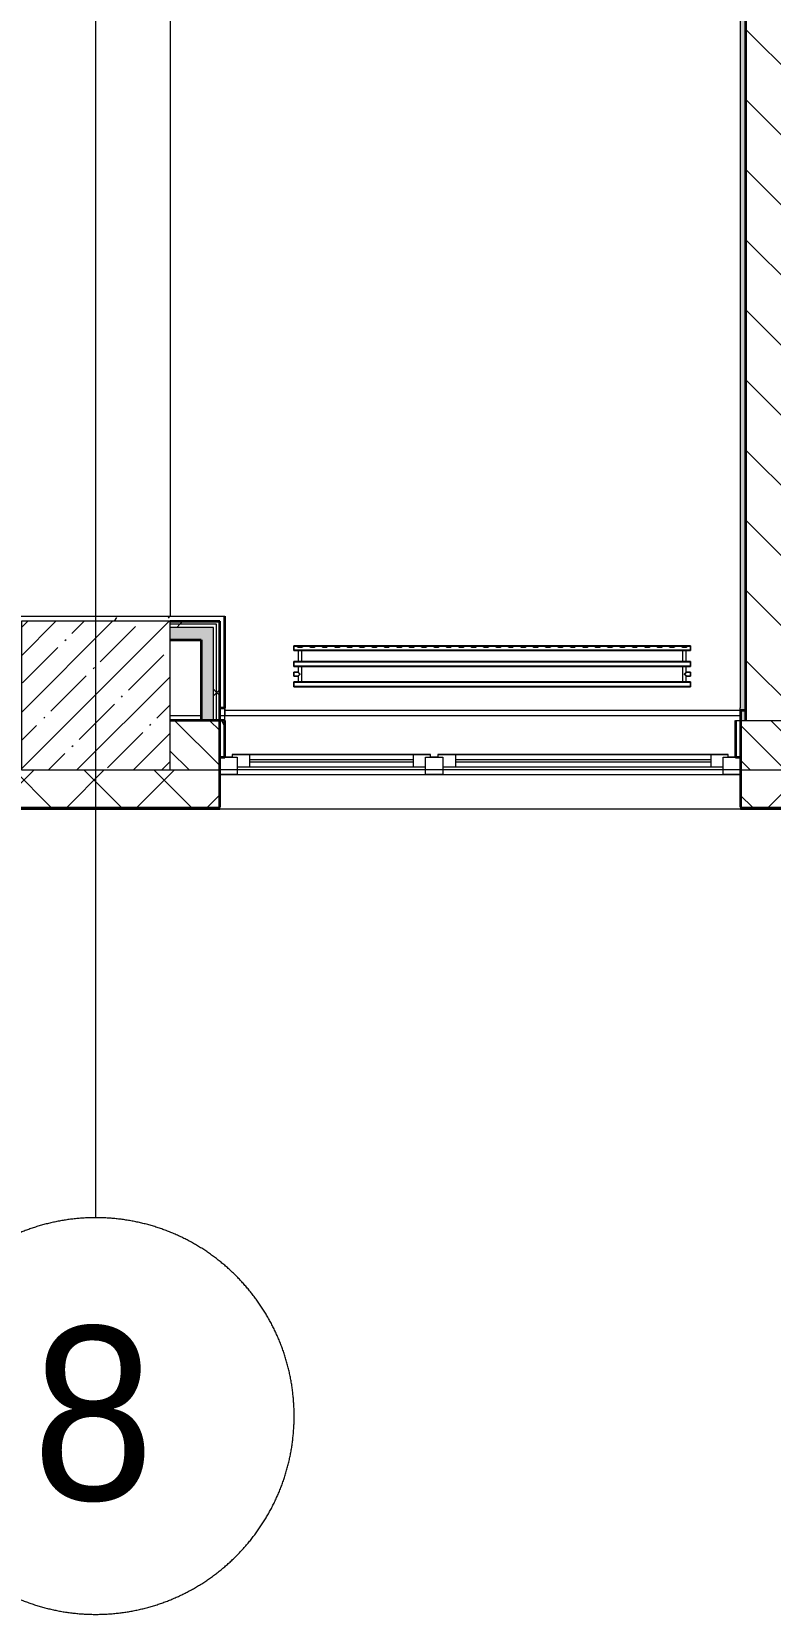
# Model space of a CAD drawing. Header units: millimetres. Extents: x 3914 to 443608, y -156176 to 78197.
# Drawn here: x 196916 to 199894, y -149484 to -143099 of the extents above; entities that cross this region are included whole.
import ezdxf

# ---------------------------------------------------------------- set-up
doc = ezdxf.new("R2010")
doc.units = ezdxf.units.MM
doc.linetypes.add('50_200_ШТРИХ_1Т_ш5_п1_п1_', pattern=[700, 500, -100, 0, -100])
for name, color, linetype, lineweight in [('A-FLOR', 7, 'Continuous', 9), ('A-GLAZ', 7, 'Continuous', 9), ('A-GLAZ-1', 7, 'Continuous', 5), ('A-WALL', 7, 'Continuous', 5), ('A-WALL-1', 7, 'Continuous', 35), ('I-WALL', 7, 'Continuous', 5), ('S-COLS', 7, 'Continuous', 9), ('S-COLS-1', 7, 'Continuous', 5), ('Оси', 7, 'Continuous', 9), ('Оси-1', 7, '50_200_ШТРИХ_1Т_ш5_п1_п1_', 9)]:
    doc.layers.add(name, color=color, linetype=linetype, lineweight=lineweight)
doc.layers.add('A-WALL-FNSH-1', color=9, linetype='Continuous', lineweight=5, true_color=0x808080)
doc.layers.add('M-EQPM-1', color=7, linetype='Continuous', lineweight=9, true_color=0xb2b2b2)
doc.styles.add('Arial', font='arial.ttf', dxfattribs={"width": 0.9, "height": 700})
pattern_1 = [(0, (174964.42, -145977.62), (243.84, 60.96), [20.117, -162.763, 20.117, -162.763, -975.36]), (0, (174964.42, -145977.62), (243.84, 60.96), [-365.76, 20.117, -345.643, 20.117, -162.763, -426.72]), (0, (174964.42, -145977.62), (243.84, 60.96), [-914.4, 20.117, -101.803, 20.117, -284.683]), (120, (175055.86, -145947.14), (-174.71291, 180.69163), [20.117, -162.763, 20.117, -162.763, -975.36]), (120, (175055.86, -145947.14), (-174.71291, 180.69163), [-365.76, 20.117, -345.643, 20.117, -162.763, -426.72]), (120, (175055.86, -145947.14), (-174.71291, 180.69163), [-914.4, 20.117, -101.803, 20.117, -284.683]), (240, (175086.34, -145825.22), (-69.12709, -241.65163), [20.117, -162.763, 20.117, -162.763, -975.36]), (240, (175086.34, -145825.22), (-69.12709, -241.65163), [-365.76, 20.117, -345.643, 20.117, -162.763, -426.72]), (240, (175086.34, -145825.22), (-69.12709, -241.65163), [-914.4, 20.117, -101.803, 20.117, -284.683])]
pattern_2 = [(45, (174964.42, -145977.62), (-212.132, 212.132), []), (135, (174964.42, -145977.62), (-212.132, -212.132), [])]

# ---------------------------------------------------------------- blocks, each defined once
blk = doc.blocks.new('radiator_prado_classic_z_tip_30_po exemplyaru - Classic Z Тип 30-500-V448-Объем проектирования 2 этажа')
at = {"layer": 'M-EQPM-1'}
for p, q in [((0, -64), (0, -82)), ((0, -64), (1600, -64)), ((1600, -64), (0, -64)), ((0, -82), (0, -64)), ((0, -82), (1600, -82)), ((18.5, -82), (0, -82)), ((17.5, -106.5), (0, -106.5)), ((17.5, -106.5), (0, -106.5)), ((0, -121.5), (0, -106.5)), ((0, -106.5), (0, -107.5)), ((0, -107.5), (0, -120.5)), ((0, -107.5), (0, -108.7)), ((0, -108.7), (0, -107.5)), ((0, -107.5), (0, -107.5)), ((0, -108.7), (0, -110.3)), ((0, -110.3), (0, -108.7)), ((0, -110.3), (0, -114)), ((0, -112.1), (0, -110.3)), ((0, -114), (0, -112.1)), ((0, -114), (0, -117.8)), ((0, -115.9), (0, -114)), ((0, -117.8), (0, -115.9)), ((0, -117.8), (0, -119.3)), ((0, -120.5), (0, -117.8)), ((0, -119.3), (0, -120.5)), ((0, -120.5), (0, -121.5)), ((0, -120.5), (0, -120.5)), ((0, -121.5), (17.5, -121.5)), ((0, -121.5), (17.5, -121.5)), ((17.5, -82), (17.5, -106.5)), ((17.5, -82), (17.5, -106.5)), ((17.5, -82), (18.5, -82)), ((18.5, -82), (17.5, -82)), ((17.5, -82), (18.5, -82)), ((23.1, -82), (17.5, -82)), ((17.5, -121.5), (17.5, -146)), ((17.5, -121.5), (17.5, -146)), ((18.5, -82), (32.2, -82)), ((32.2, -82), (18.5, -82)), ((18.5, -82), (32.2, -82)), ((26.9, -82), (23.1, -82)), ((28.8, -82), (26.9, -82)), ((30.3, -82), (28.8, -82)), ((32.2, -82), (30.3, -82)), ((32.2, -82), (32.5, -82)), ((32.5, -82), (32.2, -82)), ((32.2, -82), (32.5, -82)), ((32.5, -82), (32.2, -82)), ((1567.8, -82), (32.2, -82)), ((32.5, -146), (32.5, -82)), ((32.5, -146), (32.5, -82)), ((1567.5, -82), (1567.5, -146)), ((1567.5, -82), (1567.5, -146)), ((1567.5, -82), (1567.8, -82)), ((1567.8, -82), (1567.5, -82)), ((1567.5, -82), (1567.8, -82)), ((1567.8, -82), (1567.5, -82)), ((1567.8, -82), (1581.5, -82)), ((1582.5, -82), (1567.8, -82)), ((1567.8, -82), (1581.5, -82)), ((1581.5, -82), (1567.8, -82)), ((1581.5, -82), (1582.5, -82)), ((1581.5, -82), (1582.2, -82)), ((1582.2, -82), (1581.5, -82)), ((1600, -82), (1581.5, -82)), ((1582.2, -82), (1582.5, -82)), ((1582.5, -82), (1582.2, -82)), ((1582.5, -106.5), (1582.5, -82)), ((1582.5, -106.5), (1582.5, -82)), ((1600, -106.5), (1582.5, -106.5)), ((1600, -106.5), (1582.5, -106.5)), ((1582.5, -146), (1582.5, -121.5)), ((1582.5, -121.5), (1600, -121.5)), ((1582.5, -146), (1582.5, -121.5)), ((1582.5, -121.5), (1600, -121.5)), ((1600, -82), (1600, -64)), ((1600, -64), (1600, -82)), ((1600, -107.5), (1600, -106.5)), ((1600, -106.5), (1600, -121.5)), ((1600, -107.5), (1600, -106.5)), ((1600, -106.5), (1600, -107.5)), ((1600, -120.5), (1600, -107.5)), ((1600, -120.5), (1600, -107.5)), ((1600, -107.5), (1600, -108.7)), ((1600, -108.7), (1600, -110.3)), ((1600, -110.3), (1600, -112.1)), ((1600, -112.1), (1600, -114)), ((1600, -114), (1600, -115.9)), ((1600, -115.9), (1600, -117.8)), ((1600, -117.8), (1600, -119.3)), ((1600, -119.3), (1600, -120.5)), ((1600, -121.5), (1600, -120.5)), ((1600, -121.5), (1600, -120.5)), ((1600, -120.5), (1600, -121.5)), ((0, -146), (0, -164)), ((1600, -146), (0, -146)), ((0, -146), (18.5, -146)), ((0, -164), (0, -146)), ((0, -164), (1600, -164)), ((17.8, -164), (0, -164)), ((18.5, -146), (17.5, -146)), ((17.5, -146), (17.8, -146)), ((18.5, -146), (17.5, -146)), ((17.5, -146), (18.5, -146)), ((17.5, -164), (17.5, -210)), ((17.5, -164), (17.5, -210)), ((17.5, -164), (17.8, -164)), ((17.8, -164), (17.5, -164)), ((17.5, -164), (17.8, -164)), ((26.9, -164), (17.5, -164)), ((17.8, -146), (18.5, -146)), ((17.8, -164), (32.2, -164)), ((32.2, -164), (17.8, -164)), ((17.8, -164), (32.2, -164)), ((32.2, -146), (18.5, -146)), ((18.5, -146), (32.2, -146)), ((32.2, -146), (18.5, -146)), ((18.5, -146), (32.5, -146)), ((32.5, -164), (26.9, -164)), ((32.5, -146), (32.2, -146)), ((32.2, -146), (32.5, -146)), ((32.5, -146), (32.2, -146)), ((32.2, -146), (1567.8, -146)), ((32.2, -164), (32.5, -164)), ((32.5, -164), (32.2, -164)), ((32.2, -164), (32.5, -164)), ((1567.8, -164), (32.2, -164)), ((32.5, -210), (32.5, -164)), ((32.5, -210), (32.5, -164)), ((1567.8, -146), (1567.5, -146)), ((1567.5, -146), (1580.3, -146)), ((1567.8, -146), (1567.5, -146)), ((1567.5, -146), (1567.8, -146)), ((1567.5, -164), (1567.5, -210)), ((1567.5, -164), (1567.5, -210)), ((1567.5, -164), (1567.8, -164)), ((1567.8, -164), (1567.5, -164)), ((1567.5, -164), (1567.8, -164)), ((1567.8, -164), (1567.5, -164)), ((1581.5, -146), (1567.8, -146)), ((1581.5, -146), (1567.8, -146)), ((1567.8, -146), (1581.5, -146)), ((1567.8, -164), (1582.2, -164)), ((1582.2, -164), (1567.8, -164)), ((1567.8, -164), (1582.2, -164)), ((1582.2, -164), (1567.8, -164)), ((1580.3, -146), (1582.5, -146)), ((1582.5, -146), (1581.5, -146)), ((1582.5, -146), (1581.5, -146)), ((1581.5, -146), (1582.2, -146)), ((1581.5, -146), (1600, -146)), ((1582.2, -146), (1582.5, -146)), ((1582.2, -164), (1582.5, -164)), ((1582.5, -164), (1582.2, -164)), ((1582.2, -164), (1582.5, -164)), ((1582.5, -164), (1582.2, -164)), ((1600, -164), (1582.2, -164)), ((1582.5, -210), (1582.5, -164)), ((1582.5, -210), (1582.5, -164)), ((1600, -164), (1600, -146)), ((1600, -146), (1600, -164)), ((1600, -210), (0, -210)), ((0, -210), (0, -228)), ((0, -228), (0, -210)), ((0, -210), (17.8, -210)), ((0, -228), (1600, -228)), ((12.5, -228), (0, -228)), ((17.5, -223), (12.5, -228)), ((17.5, -223), (12.5, -228)), ((37.5, -228), (12.5, -228)), ((37.5, -228), (12.5, -228)), ((12.5, -228), (37.5, -228)), ((17.8, -210), (17.5, -210)), ((17.5, -210), (17.8, -210)), ((28.8, -210), (17.5, -210)), ((17.5, -210), (17.8, -210)), ((17.5, -223), (32.5, -223)), ((32.5, -223), (17.5, -223)), ((32.2, -210), (17.8, -210)), ((17.8, -210), (18.5, -210)), ((17.8, -210), (32.2, -210)), ((18.5, -210), (19.7, -210)), ((19.7, -210), (21.2, -210)), ((21.2, -210), (23.1, -210)), ((23.1, -210), (25, -210)), ((25, -210), (26.9, -210)), ((26.9, -210), (32.2, -210)), ((32.5, -210), (28.8, -210)), ((32.5, -210), (32.2, -210)), ((32.2, -210), (32.5, -210)), ((32.2, -210), (32.5, -210)), ((32.2, -210), (1567.8, -210)), ((37.5, -228), (32.5, -223)), ((32.5, -223), (37.5, -228)), ((62.5, -228), (37.5, -228)), ((67.5, -223), (62.5, -228)), ((67.5, -223), (62.5, -228)), ((87.5, -228), (62.5, -228)), ((87.5, -228), (62.5, -228)), ((62.5, -228), (87.5, -228)), ((67.5, -223), (82.5, -223)), ((82.5, -223), (67.5, -223)), ((87.5, -228), (82.5, -223)), ((82.5, -223), (87.5, -228)), ((112.5, -228), (87.5, -228)), ((117.5, -223), (112.5, -228)), ((117.5, -223), (112.5, -228)), ((137.5, -228), (112.5, -228)), ((137.5, -228), (112.5, -228)), ((112.5, -228), (137.5, -228)), ((117.5, -223), (132.5, -223)), ((132.5, -223), (117.5, -223)), ((137.5, -228), (132.5, -223)), ((132.5, -223), (137.5, -228)), ((162.5, -228), (137.5, -228)), ((167.5, -223), (162.5, -228)), ((167.5, -223), (162.5, -228)), ((187.5, -228), (162.5, -228)), ((187.5, -228), (162.5, -228)), ((162.5, -228), (187.5, -228)), ((167.5, -223), (182.5, -223)), ((182.5, -223), (167.5, -223)), ((187.5, -228), (182.5, -223)), ((182.5, -223), (187.5, -228)), ((212.5, -228), (187.5, -228)), ((217.5, -223), (212.5, -228)), ((217.5, -223), (212.5, -228)), ((237.5, -228), (212.5, -228)), ((237.5, -228), (212.5, -228)), ((212.5, -228), (237.5, -228)), ((217.5, -223), (232.5, -223)), ((232.5, -223), (217.5, -223)), ((237.5, -228), (232.5, -223)), ((232.5, -223), (237.5, -228)), ((262.5, -228), (237.5, -228)), ((267.5, -223), (262.5, -228)), ((267.5, -223), (262.5, -228)), ((287.5, -228), (262.5, -228)), ((287.5, -228), (262.5, -228)), ((262.5, -228), (287.5, -228)), ((267.5, -223), (282.5, -223)), ((282.5, -223), (267.5, -223)), ((287.5, -228), (282.5, -223)), ((282.5, -223), (287.5, -228)), ((312.5, -228), (287.5, -228)), ((317.5, -223), (312.5, -228)), ((317.5, -223), (312.5, -228)), ((337.5, -228), (312.5, -228)), ((337.5, -228), (312.5, -228)), ((312.5, -228), (337.5, -228)), ((317.5, -223), (332.5, -223)), ((332.5, -223), (317.5, -223)), ((337.5, -228), (332.5, -223)), ((332.5, -223), (337.5, -228)), ((362.5, -228), (337.5, -228)), ((367.5, -223), (362.5, -228)), ((367.5, -223), (362.5, -228)), ((387.5, -228), (362.5, -228)), ((387.5, -228), (362.5, -228)), ((362.5, -228), (387.5, -228)), ((367.5, -223), (382.5, -223)), ((382.5, -223), (367.5, -223)), ((387.5, -228), (382.5, -223)), ((382.5, -223), (387.5, -228)), ((412.5, -228), (387.5, -228)), ((417.5, -223), (412.5, -228)), ((417.5, -223), (412.5, -228)), ((437.5, -228), (412.5, -228)), ((437.5, -228), (412.5, -228)), ((412.5, -228), (437.5, -228)), ((417.5, -223), (432.5, -223)), ((432.5, -223), (417.5, -223)), ((437.5, -228), (432.5, -223)), ((432.5, -223), (437.5, -228)), ((462.5, -228), (437.5, -228)), ((467.5, -223), (462.5, -228)), ((467.5, -223), (462.5, -228)), ((487.5, -228), (462.5, -228)), ((487.5, -228), (462.5, -228)), ((462.5, -228), (487.5, -228)), ((467.5, -223), (482.5, -223)), ((482.5, -223), (467.5, -223)), ((487.5, -228), (482.5, -223)), ((482.5, -223), (487.5, -228)), ((512.5, -228), (487.5, -228)), ((517.5, -223), (512.5, -228)), ((517.5, -223), (512.5, -228)), ((537.5, -228), (512.5, -228)), ((537.5, -228), (512.5, -228)), ((512.5, -228), (537.5, -228)), ((517.5, -223), (532.5, -223)), ((532.5, -223), (517.5, -223)), ((537.5, -228), (532.5, -223)), ((532.5, -223), (537.5, -228)), ((562.5, -228), (537.5, -228)), ((567.5, -223), (562.5, -228)), ((567.5, -223), (562.5, -228)), ((587.5, -228), (562.5, -228)), ((587.5, -228), (562.5, -228)), ((562.5, -228), (587.5, -228)), ((567.5, -223), (582.5, -223)), ((582.5, -223), (567.5, -223)), ((587.5, -228), (582.5, -223)), ((582.5, -223), (587.5, -228)), ((612.5, -228), (587.5, -228)), ((617.5, -223), (612.5, -228)), ((617.5, -223), (612.5, -228)), ((637.5, -228), (612.5, -228)), ((637.5, -228), (612.5, -228)), ((612.5, -228), (637.5, -228)), ((617.5, -223), (632.5, -223)), ((632.5, -223), (617.5, -223)), ((637.5, -228), (632.5, -223)), ((632.5, -223), (637.5, -228)), ((662.5, -228), (637.5, -228)), ((667.5, -223), (662.5, -228)), ((667.5, -223), (662.5, -228)), ((687.5, -228), (662.5, -228)), ((687.5, -228), (662.5, -228)), ((662.5, -228), (687.5, -228)), ((667.5, -223), (682.5, -223)), ((682.5, -223), (667.5, -223)), ((687.5, -228), (682.5, -223)), ((682.5, -223), (687.5, -228)), ((712.5, -228), (687.5, -228)), ((717.5, -223), (712.5, -228)), ((717.5, -223), (712.5, -228)), ((737.5, -228), (712.5, -228)), ((737.5, -228), (712.5, -228)), ((712.5, -228), (737.5, -228)), ((717.5, -223), (732.5, -223)), ((732.5, -223), (717.5, -223)), ((737.5, -228), (732.5, -223)), ((732.5, -223), (737.5, -228)), ((762.5, -228), (737.5, -228)), ((767.5, -223), (762.5, -228)), ((767.5, -223), (762.5, -228)), ((787.5, -228), (762.5, -228)), ((787.5, -228), (762.5, -228)), ((762.5, -228), (787.5, -228)), ((767.5, -223), (782.5, -223)), ((782.5, -223), (767.5, -223)), ((787.5, -228), (782.5, -223)), ((782.5, -223), (787.5, -228)), ((812.5, -228), (787.5, -228)), ((817.5, -223), (812.5, -228)), ((817.5, -223), (812.5, -228)), ((837.5, -228), (812.5, -228)), ((837.5, -228), (812.5, -228)), ((812.5, -228), (837.5, -228)), ((817.5, -223), (832.5, -223)), ((832.5, -223), (817.5, -223)), ((837.5, -228), (832.5, -223)), ((832.5, -223), (837.5, -228)), ((862.5, -228), (837.5, -228)), ((867.5, -223), (862.5, -228)), ((867.5, -223), (862.5, -228)), ((887.5, -228), (862.5, -228)), ((887.5, -228), (862.5, -228)), ((862.5, -228), (887.5, -228)), ((867.5, -223), (882.5, -223)), ((882.5, -223), (867.5, -223)), ((887.5, -228), (882.5, -223)), ((882.5, -223), (887.5, -228)), ((912.5, -228), (887.5, -228)), ((917.5, -223), (912.5, -228)), ((917.5, -223), (912.5, -228)), ((937.5, -228), (912.5, -228)), ((937.5, -228), (912.5, -228)), ((912.5, -228), (937.5, -228)), ((917.5, -223), (932.5, -223)), ((932.5, -223), (917.5, -223)), ((937.5, -228), (932.5, -223)), ((932.5, -223), (937.5, -228)), ((962.5, -228), (937.5, -228)), ((967.5, -223), (962.5, -228)), ((967.5, -223), (962.5, -228)), ((987.5, -228), (962.5, -228)), ((987.5, -228), (962.5, -228)), ((962.5, -228), (987.5, -228)), ((967.5, -223), (982.5, -223)), ((982.5, -223), (967.5, -223)), ((987.5, -228), (982.5, -223)), ((982.5, -223), (987.5, -228)), ((1012.5, -228), (987.5, -228)), ((1017.5, -223), (1012.5, -228)), ((1017.5, -223), (1012.5, -228)), ((1037.5, -228), (1012.5, -228)), ((1037.5, -228), (1012.5, -228)), ((1012.5, -228), (1037.5, -228)), ((1017.5, -223), (1032.5, -223)), ((1032.5, -223), (1017.5, -223)), ((1037.5, -228), (1032.5, -223)), ((1032.5, -223), (1037.5, -228)), ((1062.5, -228), (1037.5, -228)), ((1067.5, -223), (1062.5, -228)), ((1067.5, -223), (1062.5, -228)), ((1087.5, -228), (1062.5, -228)), ((1087.5, -228), (1062.5, -228)), ((1062.5, -228), (1087.5, -228)), ((1067.5, -223), (1082.5, -223)), ((1082.5, -223), (1067.5, -223)), ((1087.5, -228), (1082.5, -223)), ((1082.5, -223), (1087.5, -228)), ((1112.5, -228), (1087.5, -228)), ((1117.5, -223), (1112.5, -228)), ((1117.5, -223), (1112.5, -228)), ((1137.5, -228), (1112.5, -228)), ((1137.5, -228), (1112.5, -228)), ((1112.5, -228), (1137.5, -228)), ((1117.5, -223), (1132.5, -223)), ((1132.5, -223), (1117.5, -223)), ((1137.5, -228), (1132.5, -223)), ((1132.5, -223), (1137.5, -228)), ((1162.5, -228), (1137.5, -228)), ((1167.5, -223), (1162.5, -228)), ((1167.5, -223), (1162.5, -228)), ((1187.5, -228), (1162.5, -228)), ((1187.5, -228), (1162.5, -228)), ((1162.5, -228), (1187.5, -228)), ((1167.5, -223), (1182.5, -223)), ((1182.5, -223), (1167.5, -223)), ((1187.5, -228), (1182.5, -223)), ((1182.5, -223), (1187.5, -228)), ((1212.5, -228), (1187.5, -228)), ((1217.5, -223), (1212.5, -228)), ((1217.5, -223), (1212.5, -228)), ((1237.5, -228), (1212.5, -228)), ((1237.5, -228), (1212.5, -228)), ((1212.5, -228), (1237.5, -228)), ((1217.5, -223), (1232.5, -223)), ((1232.5, -223), (1217.5, -223)), ((1237.5, -228), (1232.5, -223)), ((1232.5, -223), (1237.5, -228)), ((1262.5, -228), (1237.5, -228)), ((1267.5, -223), (1262.5, -228)), ((1267.5, -223), (1262.5, -228)), ((1287.5, -228), (1262.5, -228)), ((1287.5, -228), (1262.5, -228)), ((1262.5, -228), (1287.5, -228)), ((1267.5, -223), (1282.5, -223)), ((1282.5, -223), (1267.5, -223)), ((1287.5, -228), (1282.5, -223)), ((1282.5, -223), (1287.5, -228)), ((1312.5, -228), (1287.5, -228)), ((1317.5, -223), (1312.5, -228)), ((1317.5, -223), (1312.5, -228)), ((1337.5, -228), (1312.5, -228)), ((1337.5, -228), (1312.5, -228)), ((1312.5, -228), (1337.5, -228)), ((1317.5, -223), (1332.5, -223)), ((1332.5, -223), (1317.5, -223)), ((1337.5, -228), (1332.5, -223)), ((1332.5, -223), (1337.5, -228)), ((1362.5, -228), (1337.5, -228)), ((1367.5, -223), (1362.5, -228)), ((1367.5, -223), (1362.5, -228)), ((1387.5, -228), (1362.5, -228)), ((1387.5, -228), (1362.5, -228)), ((1362.5, -228), (1387.5, -228)), ((1367.5, -223), (1382.5, -223)), ((1382.5, -223), (1367.5, -223)), ((1387.5, -228), (1382.5, -223)), ((1382.5, -223), (1387.5, -228)), ((1412.5, -228), (1387.5, -228)), ((1417.5, -223), (1412.5, -228)), ((1417.5, -223), (1412.5, -228)), ((1437.5, -228), (1412.5, -228)), ((1437.5, -228), (1412.5, -228)), ((1412.5, -228), (1437.5, -228)), ((1417.5, -223), (1432.5, -223)), ((1432.5, -223), (1417.5, -223)), ((1437.5, -228), (1432.5, -223)), ((1432.5, -223), (1437.5, -228)), ((1462.5, -228), (1437.5, -228)), ((1467.5, -223), (1462.5, -228)), ((1467.5, -223), (1462.5, -228)), ((1487.5, -228), (1462.5, -228)), ((1487.5, -228), (1462.5, -228)), ((1462.5, -228), (1487.5, -228)), ((1467.5, -223), (1482.5, -223)), ((1482.5, -223), (1467.5, -223)), ((1487.5, -228), (1482.5, -223)), ((1482.5, -223), (1487.5, -228)), ((1512.5, -228), (1487.5, -228)), ((1517.5, -223), (1512.5, -228)), ((1517.5, -223), (1512.5, -228)), ((1537.5, -228), (1512.5, -228)), ((1537.5, -228), (1512.5, -228)), ((1512.5, -228), (1537.5, -228)), ((1517.5, -223), (1532.5, -223)), ((1532.5, -223), (1517.5, -223)), ((1537.5, -228), (1532.5, -223)), ((1532.5, -223), (1537.5, -228)), ((1562.5, -228), (1537.5, -228)), ((1567.5, -223), (1562.5, -228)), ((1567.5, -223), (1562.5, -228)), ((1587.5, -228), (1562.5, -228)), ((1587.5, -228), (1562.5, -228)), ((1562.5, -228), (1587.5, -228)), ((1569.7, -210), (1567.5, -210)), ((1567.5, -210), (1567.8, -210)), ((1567.8, -210), (1567.5, -210)), ((1567.5, -210), (1567.8, -210)), ((1567.5, -223), (1582.5, -223)), ((1582.5, -223), (1567.5, -223)), ((1567.8, -210), (1582.2, -210)), ((1582.2, -210), (1567.8, -210)), ((1567.8, -210), (1582.2, -210)), ((1573.1, -210), (1569.7, -210)), ((1575, -210), (1573.1, -210)), ((1576.9, -210), (1575, -210)), ((1580.3, -210), (1576.9, -210)), ((1582.5, -210), (1580.3, -210)), ((1582.2, -210), (1582.5, -210)), ((1582.5, -210), (1582.2, -210)), ((1582.2, -210), (1582.5, -210)), ((1582.2, -210), (1600, -210)), ((1587.5, -228), (1582.5, -223)), ((1582.5, -223), (1587.5, -228)), ((1600, -228), (1587.5, -228)), ((1600, -228), (1600, -210)), ((1600, -210), (1600, -228))]:
    blk.add_line(p, q, dxfattribs=at)
for points, knots in [([(18.5, -107.5), (18.4, -107.4), (18.3, -107.3), (18.1, -107.1), (17.9, -106.9), (17.8, -106.8), (17.7, -106.7), (17.5, -106.5), (17.5, -106.5), (17.5, -106.5)], [0.7142857, 0.7142857, 0.7142857, 0.7142857, 0.75, 0.7857143, 0.8214286, 0.8571429, 0.8928571, 0.9285714, 1, 1, 1, 1]), ([(17.5, -106.5), (17.5, -106.5), (17.5, -106.5), (17.7, -106.7), (17.8, -106.8), (17.9, -106.9), (18.1, -107.1), (18.3, -107.3), (18.4, -107.4), (18.5, -107.5)], [0, 0, 0, 0, 0.0714286, 0.1071429, 0.1428571, 0.1785714, 0.2142857, 0.25, 0.2857143, 0.2857143, 0.2857143, 0.2857143]), ([(17.5, -106.5), (17.5, -106.5), (17.5, -106.5), (17.7, -106.7), (17.8, -106.8), (17.9, -106.9), (18.1, -107.1), (18.3, -107.3), (18.4, -107.4), (18.5, -107.5)], [0, 0, 0, 0, 0.0714286, 0.1071429, 0.1428571, 0.1785714, 0.2142857, 0.25, 0.2857143, 0.2857143, 0.2857143, 0.2857143]), ([(25, -114), (24.5, -113.5), (23.6, -112.6), (22.4, -111.4), (21.6, -110.6), (21.1, -110.1), (20.8, -109.8), (20.5, -109.5), (20.2, -109.2), (19.8, -108.9), (19.6, -108.6), (19.3, -108.3), (19, -108), (18.7, -107.7), (18.5, -107.5), (18.3, -107.3), (18.1, -107.1), (17.9, -106.9), (17.8, -106.8), (17.7, -106.7), (17.5, -106.5), (17.5, -106.5), (17.5, -106.5)], [0, 0, 0, 0, 0.142857, 0.285714, 0.357143, 0.392857, 0.428571, 0.464286, 0.5, 0.535714, 0.571429, 0.607143, 0.642857, 0.678571, 0.714286, 0.75, 0.785714, 0.821429, 0.857143, 0.892857, 0.928571, 1, 1, 1, 1]), ([(17.5, -121.5), (17.5, -121.5), (17.5, -121.5), (17.7, -121.3), (17.8, -121.2), (17.9, -121.1), (18.1, -120.9), (18.3, -120.7), (18.5, -120.5), (18.7, -120.3), (19, -120), (19.3, -119.7), (19.6, -119.4), (19.8, -119.1), (20.3, -118.7), (20.7, -118.3), (21.1, -117.9), (21.6, -117.4), (22.4, -116.6), (23.6, -115.4), (24.5, -114.5), (25, -114)], [0, 0, 0, 0, 0.071429, 0.107143, 0.142857, 0.178571, 0.214286, 0.25, 0.285714, 0.321429, 0.357143, 0.392857, 0.428571, 0.464286, 0.5, 0.571429, 0.607143, 0.642857, 0.714286, 0.857143, 1, 1, 1, 1]), ([(17.5, -121.5), (17.5, -121.5), (17.5, -121.5), (17.7, -121.3), (17.8, -121.2), (17.9, -121.1), (18.1, -120.9), (18.3, -120.7), (18.4, -120.6), (18.5, -120.5)], [0, 0, 0, 0, 0.0714286, 0.1071429, 0.1428571, 0.1785714, 0.2142857, 0.25, 0.2857143, 0.2857143, 0.2857143, 0.2857143]), ([(18.5, -120.5), (18.4, -120.6), (18.3, -120.7), (18.1, -120.9), (17.9, -121.1), (17.8, -121.2), (17.7, -121.3), (17.5, -121.5), (17.5, -121.5), (17.5, -121.5)], [0.7142857, 0.7142857, 0.7142857, 0.7142857, 0.75, 0.7857143, 0.8214286, 0.8571429, 0.8928571, 0.9285714, 1, 1, 1, 1]), ([(18.5, -120.5), (18.4, -120.6), (18.3, -120.7), (18.1, -120.9), (17.9, -121.1), (17.8, -121.2), (17.7, -121.3), (17.5, -121.5), (17.5, -121.5), (17.5, -121.5)], [0.7142857, 0.7142857, 0.7142857, 0.7142857, 0.75, 0.7857143, 0.8214286, 0.8571429, 0.8928571, 0.9285714, 1, 1, 1, 1]), ([(22.1, -111.1), (21.9, -110.9), (21.6, -110.6), (21.1, -110.1), (20.8, -109.8), (20.5, -109.5), (20.2, -109.2), (19.9, -108.8), (19.7, -108.7), (19.6, -108.6)], [0.2857143, 0.2857143, 0.2857143, 0.2857143, 0.3571429, 0.3928571, 0.4285714, 0.4642857, 0.5, 0.5357143, 0.5714286, 0.5714286, 0.5714286, 0.5714286]), ([(19.6, -108.6), (19.7, -108.7), (19.9, -108.8), (20.3, -109.3), (20.7, -109.7), (21.1, -110.1), (21.6, -110.6), (21.9, -110.9), (22.1, -111.1)], [0.4285714, 0.4285714, 0.4285714, 0.4285714, 0.4642857, 0.5, 0.5714286, 0.6071429, 0.6428571, 0.7142857, 0.7142857, 0.7142857, 0.7142857]), ([(19.6, -108.6), (19.7, -108.7), (19.8, -108.9), (20.3, -109.3), (20.7, -109.7), (21.1, -110.1), (21.6, -110.6), (21.9, -110.9), (22.1, -111.1)], [0.4285714, 0.4285714, 0.4285714, 0.4285714, 0.4642857, 0.5, 0.5714286, 0.6071429, 0.6428571, 0.7142857, 0.7142857, 0.7142857, 0.7142857]), ([(19.6, -119.4), (19.7, -119.3), (19.9, -119.2), (20.3, -118.7), (20.7, -118.3), (21.1, -117.9), (21.6, -117.4), (21.9, -117.1), (22.1, -116.9)], [0.4285714, 0.4285714, 0.4285714, 0.4285714, 0.4642857, 0.5, 0.5714286, 0.6071429, 0.6428571, 0.7142857, 0.7142857, 0.7142857, 0.7142857]), ([(22.1, -116.9), (21.9, -117.1), (21.6, -117.4), (21.1, -117.9), (20.8, -118.2), (20.5, -118.5), (20.2, -118.8), (19.9, -119.2), (19.7, -119.3), (19.6, -119.4)], [0.2857143, 0.2857143, 0.2857143, 0.2857143, 0.3571429, 0.3928571, 0.4285714, 0.4642857, 0.5, 0.5357143, 0.5714286, 0.5714286, 0.5714286, 0.5714286]), ([(22.1, -116.9), (21.9, -117.1), (21.6, -117.4), (21.1, -117.9), (20.8, -118.2), (20.5, -118.5), (20.2, -118.8), (19.8, -119.1), (19.7, -119.3), (19.6, -119.4)], [0.2857143, 0.2857143, 0.2857143, 0.2857143, 0.3571429, 0.3928571, 0.4285714, 0.4642857, 0.5, 0.5357143, 0.5714286, 0.5714286, 0.5714286, 0.5714286]), ([(1575, -114), (1575.5, -113.5), (1576.4, -112.6), (1577.6, -111.4), (1578.4, -110.6), (1578.9, -110.1), (1579.2, -109.8), (1579.5, -109.5), (1579.8, -109.2), (1580.1, -108.8), (1580.4, -108.6), (1580.7, -108.3), (1581, -108), (1581.3, -107.7), (1581.5, -107.5), (1581.7, -107.3), (1581.9, -107.1), (1582.1, -106.9), (1582.2, -106.8), (1582.3, -106.7), (1582.5, -106.5), (1582.5, -106.5), (1582.5, -106.5)], [0, 0, 0, 0, 0.142857, 0.285714, 0.357143, 0.392857, 0.428571, 0.464286, 0.5, 0.535714, 0.571429, 0.607143, 0.642857, 0.678571, 0.714286, 0.75, 0.785714, 0.821429, 0.857143, 0.892857, 0.928571, 1, 1, 1, 1]), ([(1582.5, -121.5), (1582.5, -121.5), (1582.5, -121.5), (1582.3, -121.3), (1582.2, -121.2), (1582.1, -121.1), (1581.9, -120.9), (1581.7, -120.7), (1581.5, -120.5), (1581.3, -120.3), (1581, -120), (1580.7, -119.7), (1580.4, -119.4), (1580.1, -119.2), (1579.7, -118.7), (1579.3, -118.3), (1578.9, -117.9), (1578.4, -117.4), (1577.6, -116.6), (1576.4, -115.4), (1575.5, -114.5), (1575, -114)], [0, 0, 0, 0, 0.071429, 0.107143, 0.142857, 0.178571, 0.214286, 0.25, 0.285714, 0.321429, 0.357143, 0.392857, 0.428571, 0.464286, 0.5, 0.571429, 0.607143, 0.642857, 0.714286, 0.857143, 1, 1, 1, 1]), ([(1580.4, -108.6), (1580.3, -108.7), (1580.1, -108.8), (1579.7, -109.3), (1579.3, -109.7), (1578.9, -110.1), (1578.4, -110.6), (1578.1, -110.9), (1577.9, -111.1)], [0.4285714, 0.4285714, 0.4285714, 0.4285714, 0.4642857, 0.5, 0.5714286, 0.6071429, 0.6428571, 0.7142857, 0.7142857, 0.7142857, 0.7142857]), ([(1577.9, -111.1), (1578.1, -110.9), (1578.4, -110.6), (1578.9, -110.1), (1579.2, -109.8), (1579.5, -109.5), (1579.8, -109.2), (1580.1, -108.8), (1580.3, -108.7), (1580.4, -108.6)], [0.2857143, 0.2857143, 0.2857143, 0.2857143, 0.3571429, 0.3928571, 0.4285714, 0.4642857, 0.5, 0.5357143, 0.5714286, 0.5714286, 0.5714286, 0.5714286]), ([(1579.2, -109.8), (1579.1, -109.9), (1578.9, -110.1), (1578.4, -110.6), (1578.1, -110.9), (1577.9, -111.1)], [0.5714286, 0.5714286, 0.5714286, 0.5714286, 0.6071429, 0.6428571, 0.7142857, 0.7142857, 0.7142857, 0.7142857]), ([(1577.9, -116.9), (1578.1, -117.1), (1578.4, -117.4), (1578.9, -117.9), (1579.2, -118.2), (1579.5, -118.5), (1579.8, -118.8), (1580.1, -119.2), (1580.3, -119.3), (1580.4, -119.4)], [0.2857143, 0.2857143, 0.2857143, 0.2857143, 0.3571429, 0.3928571, 0.4285714, 0.4642857, 0.5, 0.5357143, 0.5714286, 0.5714286, 0.5714286, 0.5714286]), ([(1577.9, -116.9), (1578.1, -117.1), (1578.4, -117.4), (1578.9, -117.9), (1579.2, -118.2), (1579.5, -118.5), (1579.8, -118.8), (1580.1, -119.2), (1580.3, -119.3), (1580.4, -119.4)], [0.2857143, 0.2857143, 0.2857143, 0.2857143, 0.3571429, 0.3928571, 0.4285714, 0.4642857, 0.5, 0.5357143, 0.5714286, 0.5714286, 0.5714286, 0.5714286]), ([(1580.4, -119.4), (1580.3, -119.3), (1580.1, -119.2), (1579.7, -118.7), (1579.3, -118.3), (1578.9, -117.9), (1578.4, -117.4), (1578.1, -117.1), (1577.9, -116.9)], [0.4285714, 0.4285714, 0.4285714, 0.4285714, 0.4642857, 0.5, 0.5714286, 0.6071429, 0.6428571, 0.7142857, 0.7142857, 0.7142857, 0.7142857]), ([(1580.4, -108.6), (1580.3, -108.7), (1580.1, -108.8), (1579.7, -109.3), (1579.4, -109.6), (1579.2, -109.8)], [0.4285714, 0.4285714, 0.4285714, 0.4285714, 0.4642857, 0.5, 0.5714286, 0.5714286, 0.5714286, 0.5714286]), ([(1582.5, -106.5), (1582.5, -106.5), (1582.5, -106.5), (1582.3, -106.7), (1582.2, -106.8), (1582.1, -106.9), (1581.9, -107.1), (1581.7, -107.3), (1581.6, -107.4), (1581.5, -107.5)], [0, 0, 0, 0, 0.0714286, 0.1071429, 0.1428571, 0.1785714, 0.2142857, 0.25, 0.2857143, 0.2857143, 0.2857143, 0.2857143]), ([(1582.5, -106.5), (1582.5, -106.5), (1582.5, -106.5), (1582.3, -106.7), (1582.2, -106.8), (1582.1, -106.9), (1581.9, -107.1), (1581.7, -107.3), (1581.6, -107.4), (1581.5, -107.5)], [0, 0, 0, 0, 0.0714286, 0.1071429, 0.1428571, 0.1785714, 0.2142857, 0.25, 0.2857143, 0.2857143, 0.2857143, 0.2857143]), ([(1581.5, -107.5), (1581.6, -107.4), (1581.7, -107.3), (1581.9, -107.1), (1582.1, -106.9), (1582.2, -106.8), (1582.3, -106.7), (1582.5, -106.5), (1582.5, -106.5), (1582.5, -106.5)], [0.7142857, 0.7142857, 0.7142857, 0.7142857, 0.75, 0.7857143, 0.8214286, 0.8571429, 0.8928571, 0.9285714, 1, 1, 1, 1]), ([(1581.5, -120.5), (1581.6, -120.6), (1581.7, -120.7), (1581.9, -120.9), (1582.1, -121.1), (1582.2, -121.2), (1582.3, -121.3), (1582.5, -121.5), (1582.5, -121.5), (1582.5, -121.5)], [0.7142857, 0.7142857, 0.7142857, 0.7142857, 0.75, 0.7857143, 0.8214286, 0.8571429, 0.8928571, 0.9285714, 1, 1, 1, 1]), ([(1581.5, -120.5), (1581.6, -120.6), (1581.7, -120.7), (1581.9, -120.9), (1582.1, -121.1), (1582.2, -121.2), (1582.3, -121.3), (1582.5, -121.5), (1582.5, -121.5), (1582.5, -121.5)], [0.7142857, 0.7142857, 0.7142857, 0.7142857, 0.75, 0.7857143, 0.8214286, 0.8571429, 0.8928571, 0.9285714, 1, 1, 1, 1]), ([(1582.5, -121.5), (1582.5, -121.5), (1582.5, -121.5), (1582.3, -121.3), (1582.2, -121.2), (1582.1, -121.1), (1581.9, -120.9), (1581.7, -120.7), (1581.6, -120.6), (1581.5, -120.5)], [0, 0, 0, 0, 0.0714286, 0.1071429, 0.1428571, 0.1785714, 0.2142857, 0.25, 0.2857143, 0.2857143, 0.2857143, 0.2857143])]:
    blk.add_open_spline(points, degree=3, knots=knots, dxfattribs=at)
for points in [[(19.6, -108.6), (19.5, -108.5), (19.3, -108.3), (19, -108), (18.7, -107.7), (18.6, -107.6), (18.5, -107.5)], [(18.5, -107.5), (18.6, -107.6), (18.7, -107.7), (19, -108), (19.3, -108.3), (19.5, -108.5), (19.6, -108.6)], [(18.5, -107.5), (18.6, -107.6), (18.7, -107.7), (19, -108), (19.3, -108.3), (19.5, -108.5), (19.6, -108.6)], [(18.5, -120.5), (18.6, -120.4), (18.7, -120.3), (19, -120), (19.3, -119.7), (19.5, -119.5), (19.6, -119.4)], [(19.6, -119.4), (19.5, -119.5), (19.3, -119.7), (19, -120), (18.7, -120.3), (18.6, -120.4), (18.5, -120.5)], [(19.6, -119.4), (19.5, -119.5), (19.3, -119.7), (19, -120), (18.7, -120.3), (18.6, -120.4), (18.5, -120.5)], [(25, -114), (24.5, -113.5), (23.6, -112.6), (22.6, -111.6), (22.1, -111.1)], [(22.1, -111.1), (22.6, -111.6), (23.6, -112.6), (24.5, -113.5), (25, -114)], [(22.1, -111.1), (22.6, -111.6), (23.6, -112.6), (24.5, -113.5), (25, -114)], [(22.1, -116.9), (22.6, -116.4), (23.6, -115.4), (24.5, -114.5), (25, -114)], [(25, -114), (24.5, -114.5), (23.6, -115.4), (22.6, -116.4), (22.1, -116.9)], [(25, -114), (24.5, -114.5), (23.6, -115.4), (22.6, -116.4), (22.1, -116.9)], [(1577.9, -111.1), (1577.4, -111.6), (1576.4, -112.6), (1575.5, -113.5), (1575, -114)], [(1577.9, -111.1), (1577.4, -111.6), (1576.4, -112.6), (1575.5, -113.5), (1575, -114)], [(1575, -114), (1575.5, -113.5), (1576, -113), (1576.4, -112.6)], [(1575, -114), (1575.5, -114.5), (1576.4, -115.4), (1577.4, -116.4), (1577.9, -116.9)], [(1575, -114), (1575.5, -114.5), (1576.4, -115.4), (1577.4, -116.4), (1577.9, -116.9)], [(1576.4, -115.4), (1576, -115), (1575.5, -114.5), (1575, -114)], [(1576.4, -112.6), (1576.9, -112.1), (1577.4, -111.6), (1577.9, -111.1)], [(1577.9, -116.9), (1577.4, -116.4), (1576.9, -115.9), (1576.4, -115.4)], [(1581.5, -107.5), (1581.4, -107.6), (1581.3, -107.7), (1581, -108), (1580.7, -108.3), (1580.5, -108.5), (1580.4, -108.6)], [(1581.5, -107.5), (1581.4, -107.6), (1581.3, -107.7), (1581, -108), (1580.7, -108.3), (1580.5, -108.5), (1580.4, -108.6)], [(1580.4, -108.6), (1580.5, -108.5), (1580.7, -108.3), (1581, -108), (1581.3, -107.7), (1581.4, -107.6), (1581.5, -107.5)], [(1580.4, -119.4), (1580.5, -119.5), (1580.7, -119.7), (1581, -120), (1581.3, -120.3), (1581.4, -120.4), (1581.5, -120.5)], [(1580.4, -119.4), (1580.5, -119.5), (1580.7, -119.7), (1581, -120), (1581.3, -120.3), (1581.4, -120.4), (1581.5, -120.5)], [(1581.5, -120.5), (1581.4, -120.4), (1581.3, -120.3), (1581, -120), (1580.7, -119.7), (1580.5, -119.5), (1580.4, -119.4)]]:
    blk.add_open_spline(points, degree=3, dxfattribs=at)
blk = doc.blocks.new('120_Окно_СКБ_2Ст - 120_Окно_СКБ_2Ст 2100х2400 _мал створка справа_-22446225-Объем проектирования 2 этажа')
at = {"layer": 'A-GLAZ'}
for p, q in [((-1050, -127), (-1050, -57)), ((-1050, -57), (-980, -57)), ((-980, -57), (-980, -127)), ((150, -127), (150, -57)), ((150, -57), (220, -57)), ((220, -57), (220, -127)), ((980, -127), (980, -57)), ((980, -57), (1050, -57)), ((1050, -57), (1050, -127)), ((-980, -127), (-1050, -127)), ((-980, -127), (-1000, -127)), ((-1000, -127), (-1000, -137)), ((150, -87), (-980, -87)), ((-980, -87), (-980, -127)), ((-930, -137), (-930, -87)), ((100, -137), (100, -87)), ((150, -127), (150, -87)), ((220, -127), (150, -127)), ((170, -127), (150, -127)), ((170, -137), (170, -127)), ((220, -127), (200, -127)), ((200, -127), (200, -137)), ((980, -87), (220, -87)), ((220, -87), (220, -127)), ((270, -137), (270, -87)), ((930, -137), (930, -87)), ((980, -127), (980, -87)), ((1050, -127), (980, -127)), ((1000, -127), (980, -127)), ((1000, -137), (1000, -127)), ((-1000, -137), (170, -137)), ((170, -137), (-1000, -137)), ((200, -137), (1000, -137)), ((1000, -137), (200, -137))]:
    blk.add_line(p, q, dxfattribs=at)
at = {"layer": 'A-GLAZ-1'}
for p, q in [((1050, -57), (-1050, -57)), ((-1030, -127), (-1000, -127)), ((-930, -107), (100, -107)), ((100, -117), (-930, -117)), ((170, -127), (200, -127)), ((270, -107), (930, -107)), ((930, -117), (270, -117)), ((1000, -127), (1030, -127))]:
    blk.add_line(p, q, dxfattribs=at)
blk = doc.blocks.new('BSC_Колонна _Прямоугольная - 600х600-V409-Объем проектирования 2 этажа')
at = {"layer": 'S-COLS-1'}
h = blk.add_hatch(dxfattribs=at)
h.set_pattern_fill('FP_156', color=256, style=0, pattern_type=2)
h.set_pattern_definition([(45, (-22210, -200), (-114.0493, 114.0493), []), (45, (-22095.95, -200), (-114.0493, 114.0493), [201.613, -40.323, 6.706, -33.617])])
h.paths.add_polyline_path([(300, -300), (300, 300), (-300, 300), (-300, -300)])
for p, q in [((300, 300), (-300, 300)), ((-300, 300), (-300, -300)), ((300, -300), (300, 300)), ((-300, -300), (300, -300))]:
    blk.add_line(p, q, dxfattribs=at)
blk = doc.blocks.new('Ось сетки - D8-29747960-Объем проектирования 2 этажа')
at = {"layer": 'Оси-1'}
for start, end in [(360, 180), (180, 360)]:
    blk.add_arc((0, 0), 4, start, end, dxfattribs=at)

msp = doc.modelspace()

# ---------------------------------------------------------------- hatches: boundary and pattern name
at = {"layer": 'A-WALL'}
h = msp.add_hatch(dxfattribs=at)
h.set_pattern_fill('FP_2', color=256, style=0, pattern_type=2)
h.set_pattern_definition([(135, (174964.42, -145977.62), (-70.71068, -70.71068), [])])
h.paths.add_polyline_path([(199774.4, -146077.6), (200524.4, -146077.6), (200524.4, -145877.6), (199774.4, -145877.6), (199774.4, -145937.8)])
h.paths.add_polyline_path([(197481.3, -146077.6), (197674.4, -146077.6), (197674.4, -145877.6), (197474.4, -145877.6), (197474.4, -146077.6)])
h = msp.add_hatch(dxfattribs=at)
h.set_pattern_fill('FP_24', color=256, style=0, pattern_type=2)
h.set_pattern_definition([(45, (174964.42, -145977.62), (-141.42136, 141.42136), []), (135, (174964.42, -145977.62), (-141.42136, -141.42136), [])])
h.paths.add_polyline_path([(250444.4, -146227.6), (250664.4, -146227.6), (250664.4, -146077.6), (246524.4, -146077.6), (246524.4, -146227.6), (250240.9, -146227.6)])
h.paths.add_polyline_path([(242290.8, -146227.6), (245624.4, -146227.6), (245624.4, -146077.6), (242024.4, -146077.6), (242024.4, -146227.6)])
h.paths.add_polyline_path([(240374.4, -146227.6), (241124.4, -146227.6), (241124.4, -146077.6), (240124.4, -146077.6), (240124.4, -146227.6)])
h.paths.add_polyline_path([(236374.4, -146227.6), (237024.4, -146227.6), (237024.4, -146077.6), (235874.4, -146077.6), (235874.4, -146227.6)])
h.paths.add_polyline_path([(233774.4, -146227.6), (233774.4, -146077.6), (233024.4, -146077.6), (233024.4, -146227.6), (233618, -146227.6)])
h.paths.add_polyline_path([(231374.4, -146227.6), (232124.4, -146227.6), (232124.4, -146077.6), (231374.4, -146077.6), (231374.4, -146095.6)])
h.paths.add_polyline_path([(226874.4, -146227.6), (228274.4, -146227.6), (228274.4, -146077.6), (226874.4, -146077.6)])
h.paths.add_polyline_path([(222777, -146227.6), (223774.4, -146227.6), (223774.4, -146077.6), (222374.4, -146077.6), (222374.4, -146227.6)])
h.paths.add_polyline_path([(217874.4, -146227.6), (219000.8, -146227.6), (219000.8, -146077.6), (217624.4, -146077.6), (217624.4, -146227.6), (217717.8, -146227.6)])
h.paths.add_polyline_path([(220274.4, -146227.6), (220274.4, -146077.6), (219900.8, -146077.6), (219900.8, -146227.6)])
h.paths.add_polyline_path([(213454.4, -146227.6), (214524.4, -146227.6), (214524.4, -146077.6), (212954.4, -146077.6), (212954.4, -146227.6), (213381.4, -146227.6)])
h.paths.add_polyline_path([(207974.4, -146227.6), (208834.4, -146227.6), (208834.4, -146077.6), (207974.4, -146077.6), (207974.4, -146095.6)])
h.paths.add_polyline_path([(209767.8, -146227.6), (210854.4, -146227.6), (210854.4, -146077.6), (209734.4, -146077.6), (209734.4, -146227.6)])
h.paths.add_polyline_path([(204708.6, -146227.6), (205874.4, -146227.6), (205874.4, -146077.6), (204174.2, -146077.6), (204174.2, -146227.6)])
h.paths.add_polyline_path([(197481.3, -146227.6), (197674.4, -146227.6), (197674.4, -146077.6), (196574.4, -146077.6), (196574.4, -146227.6), (197474.4, -146227.6)])
h.paths.add_polyline_path([(201094.9, -146227.6), (201374.2, -146227.6), (201374.2, -146077.6), (199774.4, -146077.6), (199774.4, -146227.6), (200524.4, -146227.6)])
h.paths.add_polyline_path([(191624.4, -146227.6), (192224.4, -146227.6), (192224.4, -146077.6), (191074.4, -146077.6), (191074.4, -146227.6)])
h.paths.add_polyline_path([(193774.4, -146227.6), (193774.4, -146077.6), (193124.4, -146077.6), (193124.4, -146227.6), (193144.9, -146227.6)])
h.paths.add_polyline_path([(187124.4, -146227.6), (187974.4, -146227.6), (187974.4, -146077.6), (186624.4, -146077.6), (186624.4, -146227.6), (186640.3, -146227.6)])
h.paths.add_polyline_path([(181581.1, -146227.6), (183524.4, -146227.6), (183524.4, -146077.6), (179594.4, -146077.6), (179594.4, -146227.6), (180858.4, -146227.6)])
h.paths.add_polyline_path([(174854.4, -146227.6), (178694.4, -146227.6), (178694.4, -146077.6), (174704.4, -146077.6), (174704.4, -146227.6)])
at = {"layer": 'I-WALL'}
h = msp.add_hatch(dxfattribs=at)
h.set_pattern_fill('FP_191', color=256, style=0, pattern_type=2)
h.set_pattern_definition(pattern_1)
h.paths.add_polyline_path([(199793.3, -145877.6), (199794.4, -145877.6), (199794.4, -138277.6), (199774.4, -138277.6), (199774.4, -145877.6)])
h = msp.add_hatch(dxfattribs=at)
h.set_pattern_fill('FP_23', color=256, style=0, pattern_type=2)
h.set_pattern_definition([(135, (174964.42, -145977.62), (-141.4214, -141.4214), [])])
h.paths.add_polyline_path([(199994.4, -145877.6), (199994.4, -138277.6), (199794.4, -138277.6), (199794.4, -145877.6)])
h = msp.add_hatch(dxfattribs=at)
h.set_pattern_fill('FP_191', color=256, style=0, pattern_type=2)
h.set_pattern_definition(pattern_1)
h.paths.add_polyline_path([(197474.4, -145477.6), (197674.4, -145477.6), (197674.4, -145457.6), (196854.4, -145457.6), (196854.4, -145477.6), (196874.4, -145477.6)])
h = msp.add_hatch(dxfattribs=at)
h.set_pattern_fill('FP_192', color=256, style=0, pattern_type=2)
h.set_pattern_definition(pattern_2)
h.paths.add_polyline_path([(197599.4, -145490.1), (197661.9, -145490.1), (197661.9, -145477.6), (197474.4, -145477.6), (197474.4, -145490.1), (197494.9, -145490.1)])
h = msp.add_hatch(dxfattribs=at)
h.set_pattern_fill('FP_192', color=256, style=0, pattern_type=2)
h.set_pattern_definition(pattern_2)
h.paths.add_polyline_path([(197474.4, -145502.6), (197649.4, -145502.6), (197649, -145490.1), (197474.4, -145490.1)])
for points in [[(197599.4, -145552.6), (197599.4, -145502.6), (197474.4, -145502.6), (197474.4, -145552.6), (197481.3, -145552.6)], [(197649.4, -145877.6), (197649.4, -145502.6), (197599.4, -145502.6), (197599.4, -145877.6)]]:
    msp.add_hatch(color=256, dxfattribs=at).paths.add_polyline_path(points)
h = msp.add_hatch(dxfattribs=at)
h.set_pattern_fill('FP_192', color=256, style=0, pattern_type=2)
h.set_pattern_definition(pattern_2)
h.paths.add_polyline_path([(197661.9, -145877.6), (197661.9, -145490.1), (197649.4, -145490.1), (197649.4, -145877.6)])
h = msp.add_hatch(dxfattribs=at)
h.set_pattern_fill('FP_192', color=256, style=0, pattern_type=2)
h.set_pattern_definition(pattern_2)
h.paths.add_polyline_path([(197674.4, -145877.6), (197674.4, -145477.6), (197661.9, -145477.6), (197661.9, -145877.6)])
h = msp.add_hatch(dxfattribs=at)
h.set_pattern_fill('FP_191', color=256, style=0, pattern_type=2)
h.set_pattern_definition(pattern_1)
h.paths.add_polyline_path([(197694.4, -145827.6), (197693.8, -145457.6), (197674.4, -145457.6), (197674.4, -145827.6)])
h = msp.add_hatch(dxfattribs=at)
h.set_pattern_fill('FP_191', color=256, style=0, pattern_type=2)
h.set_pattern_definition(pattern_1)
h.paths.add_polyline_path([(197674.4, -146025.6), (197694.4, -146025.6), (197694.4, -145877.6), (197674.4, -145877.6), (197674.4, -145915.5)])

# ---------------------------------------------------------------- linework, layer by layer
at = {"layer": 'A-FLOR'}
for p, q in [((197474.4, -138926.7), (197474.4, -145456.7)), ((197474.4, -138927.6), (197474.4, -145457.6))]:
    msp.add_line(p, q, dxfattribs=at)
at = {"layer": 'A-WALL'}
for p, q in [((197661.9, -145490.1), (197474.4, -145490.1)), ((197649.4, -145502.6), (197474.4, -145502.6)), ((197649.4, -145877.6), (197649.4, -145502.6)), ((197661.9, -145877.6), (197661.9, -145490.1)), ((199754.4, -145877.6), (200524.4, -145877.6)), ((197474.4, -146077.6), (197674.4, -146077.6)), ((199774.4, -146077.6), (200524.4, -146077.6)), ((196574.4, -146227.6), (197674.4, -146227.6)), ((196574.4, -146230.6), (197674.4, -146230.6)), ((199774.4, -146235.6), (197674.4, -146235.6)), ((199774.4, -146227.6), (201374.2, -146227.6)), ((199774.4, -146230.6), (201374.2, -146230.6))]:
    msp.add_line(p, q, dxfattribs=at)
at = {"layer": 'A-WALL-1'}
for p, q in [((199794.4, -138277.6), (199794.4, -145877.6)), ((197474.4, -145477.6), (197674.4, -145477.6)), ((197674.4, -146227.6), (197674.4, -145477.6)), ((197694.4, -145827.6), (197694.4, -145457.6)), ((197474.4, -145552.6), (197599.4, -145552.6)), ((197599.4, -145552.6), (197599.4, -145877.6)), ((197694.4, -145877.6), (197474.4, -145877.6)), ((197674.4, -145827.6), (197694.4, -145827.6)), ((197694.4, -146025.6), (197694.4, -145877.6)), ((199754.4, -145877.6), (199754.4, -146025.6)), ((199774.4, -145837.6), (199774.4, -146227.6)), ((199794.4, -145837.6), (199774.4, -145837.6)), ((197674.4, -146025.6), (197694.4, -146025.6)), ((199754.4, -146025.6), (199774.4, -146025.6))]:
    msp.add_line(p, q, dxfattribs=at)
at = {"layer": 'A-WALL-FNSH-1'}
for p, q in [((199773.4, -138298.6), (199773.4, -145827.6)), ((196853.4, -145457.6), (197694.4, -145457.6)), ((197694.4, -145827.6), (197695.4, -145827.6)), ((197695.4, -145877.6), (197694.4, -145877.6)), ((197695.4, -146025.6), (197695.4, -145877.6)), ((199754.4, -145877.6), (199753.4, -145877.6)), ((199753.4, -145877.6), (199753.4, -146025.6)), ((197694.4, -146025.6), (197695.4, -146025.6)), ((199753.4, -146025.6), (199754.4, -146025.6)), ((196574.4, -146235.6), (197674.4, -146235.6)), ((197674.4, -146235.6), (197674.4, -146227.6)), ((199774.4, -146227.6), (199774.4, -146235.6)), ((199774.4, -146235.6), (201374.2, -146235.6))]:
    msp.add_line(p, q, dxfattribs=at)
at = {"layer": 'I-WALL'}
for p, q in [((197474.4, -145857.6), (197599.4, -145857.6)), ((197674.4, -145857.6), (199774.4, -145857.6)), ((197694.4, -145877.6), (197694.4, -145827.6)), ((199774.4, -145837.6), (197694.4, -145837.6)), ((197695.4, -145827.6), (197695.4, -145836.6)), ((197695.4, -145836.6), (199773.4, -145836.6)), ((197695.4, -145837.6), (197695.4, -145857.6)), ((199774.4, -145827.6), (199773.4, -145827.6)), ((199773.4, -145836.6), (199773.4, -145827.6)), ((199774.4, -146077.6), (197674.4, -146077.6))]:
    msp.add_line(p, q, dxfattribs=at)
at = {"layer": 'Оси'}
msp.add_lwpolyline([(197174.4, -147883.9), (197174.4, -142883.9), (197174.4, -123579.5), (197174.4, -118579.5)], dxfattribs=at)

# ---------------------------------------------------------------- block references
at = {"layer": 'A-GLAZ', "color": 3, "rotation": 180}
msp.add_blockref('120_Окно_СКБ_2Ст - 120_Окно_СКБ_2Ст 2100х2400 _мал створка справа_-22446225-Объем проектирования 2 этажа', (198724.4, -146152.6), dxfattribs=at)
at = {"layer": 'M-EQPM-1', "rotation": 180}
for p in [(199573.2, -145804.7), (199573.2, -145805.6)]:
    msp.add_blockref('radiator_prado_classic_z_tip_30_po exemplyaru - Classic Z Тип 30-500-V448-Объем проектирования 2 этажа', p, dxfattribs=at)
at = {"layer": 'S-COLS'}
msp.add_blockref('BSC_Колонна _Прямоугольная - 600х600-V409-Объем проектирования 2 этажа', (197174.4, -145777.6), dxfattribs=at)
at = {"layer": 'Оси-1', "xscale": 199.9999999999999, "yscale": 199.9999999999999, "zscale": 199.9999999999999}
msp.add_blockref('Ось сетки - D8-29747960-Объем проектирования 2 этажа', (197174.4, -148683.9), dxfattribs=at)

# ---------------------------------------------------------------- texts
at = {"layer": 'Оси', "insert": (196919.4, -148322.6), "char_height": 700, "width": 606.076, "attachment_point": 1, "style": 'Arial'}
msp.add_mtext('\\fArial|b0|i0|c204|p34|;\\W.9;8', dxfattribs=at)

doc.saveas('drawing.dxf')
